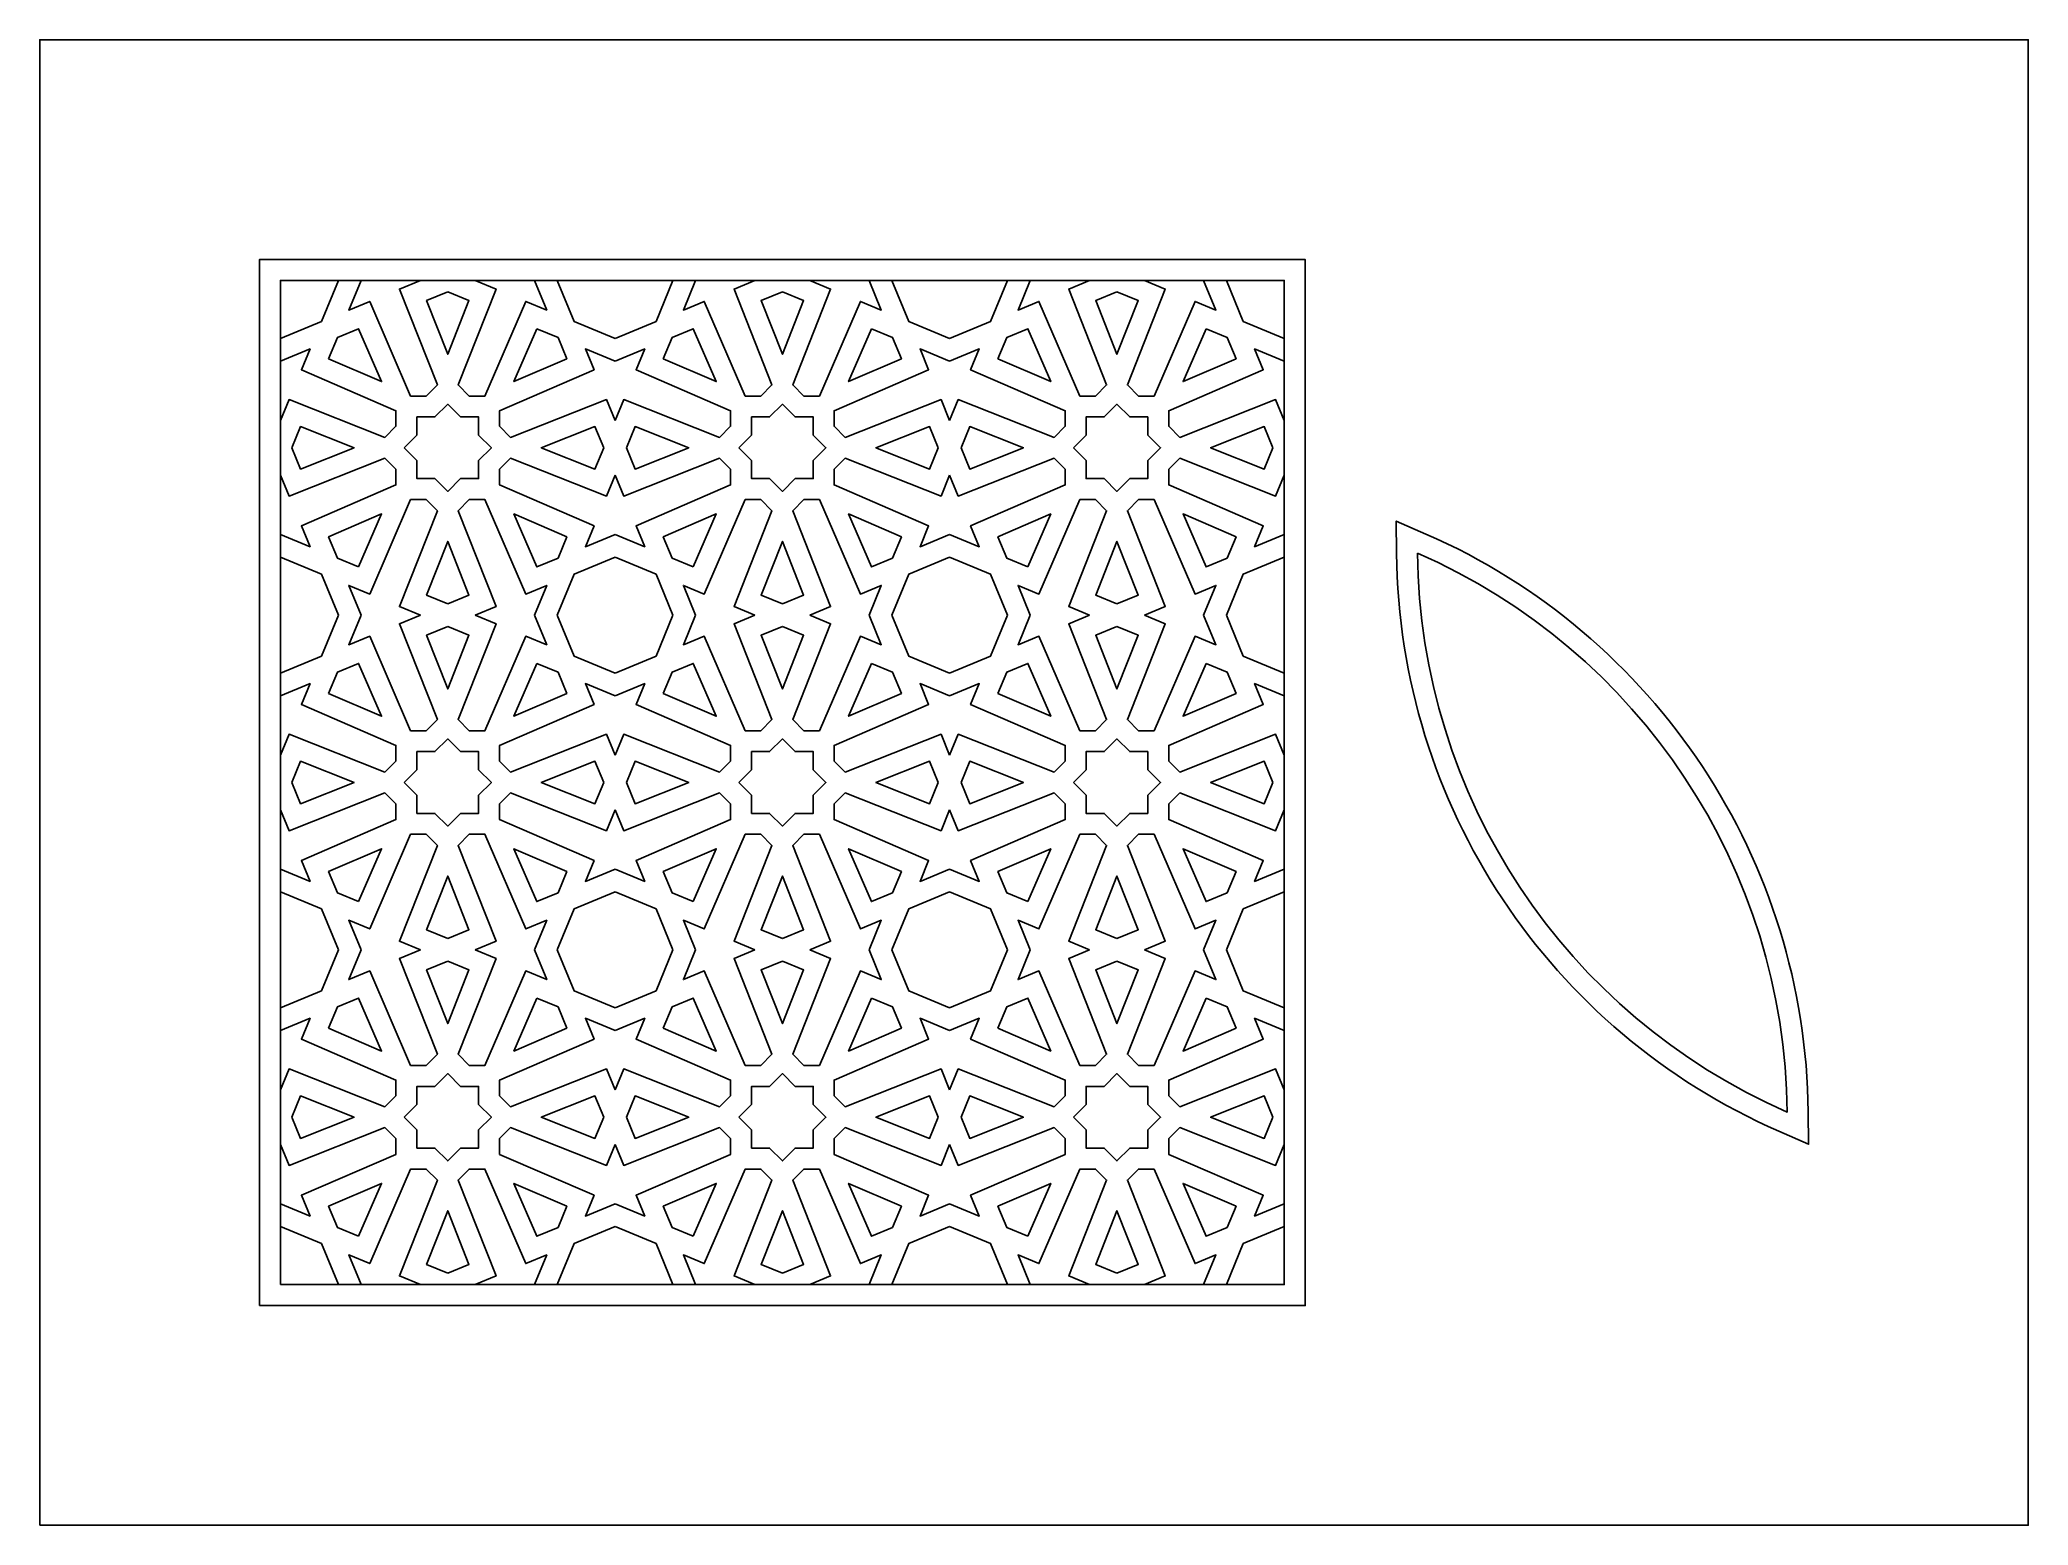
# Model space of a CAD drawing. Extents: x 1144 to 1597, y 1556 to 1894.
import ezdxf

# ---------------------------------------------------------------- set-up
doc = ezdxf.new("R2010")
doc.units = 0
doc.layers.add('LAYER_05', color=1, linetype='CONTINUOUS')

msp = doc.modelspace()

# ---------------------------------------------------------------- linework, layer by layer
at = {"layer": 'LAYER_05'}
for points in [[(1144.06, 1555.57), (1596.63, 1555.57), (1596.63, 1893.59), (1144.06, 1893.59)], [(1194.06, 1605.57), (1432.08, 1605.57), (1432.08, 1843.59), (1194.06, 1843.59)], [(1198.83, 1610.34), (1427.31, 1610.34), (1427.31, 1838.82), (1198.83, 1838.82)], [(1236.91, 1836.24), (1232.08, 1834.24), (1236.91, 1822.04), (1241.74, 1834.24)], [(1313.07, 1836.24), (1308.24, 1834.24), (1313.07, 1822.04), (1317.9, 1834.24)], [(1389.23, 1836.24), (1384.4, 1834.24), (1389.23, 1822.04), (1394.06, 1834.24)], [(1209.81, 1821.02), (1221.85, 1815.8), (1216.63, 1827.84), (1211.81, 1825.84)], [(1257.18, 1827.84), (1251.97, 1815.8), (1264.01, 1821.02), (1262.01, 1825.84)], [(1285.97, 1821.02), (1298.01, 1815.8), (1292.8, 1827.84), (1287.97, 1825.84)], [(1333.34, 1827.84), (1328.13, 1815.8), (1340.17, 1821.02), (1338.17, 1825.84)], [(1362.13, 1821.02), (1374.17, 1815.8), (1368.96, 1827.84), (1364.13, 1825.84)], [(1409.5, 1827.84), (1404.29, 1815.8), (1416.33, 1821.02), (1414.33, 1825.84)], [(1226.98, 1800.74), (1229.89, 1797.83), (1229.89, 1793.72), (1234, 1793.72), (1236.91, 1790.81), (1239.82, 1793.72), (1243.93, 1793.72), (1243.93, 1797.83), (1246.84, 1800.74), (1243.93, 1803.65), (1243.93, 1807.76), (1239.82, 1807.76), (1236.91, 1810.67), (1234, 1807.76), (1229.89, 1807.76), (1229.89, 1803.65)], [(1303.14, 1800.74), (1306.05, 1797.83), (1306.05, 1793.72), (1310.16, 1793.72), (1313.07, 1790.81), (1315.98, 1793.72), (1320.09, 1793.72), (1320.09, 1797.83), (1323, 1800.74), (1320.09, 1803.65), (1320.09, 1807.76), (1315.98, 1807.76), (1313.07, 1810.67), (1310.16, 1807.76), (1306.05, 1807.76), (1306.05, 1803.65)], [(1379.3, 1800.74), (1382.21, 1797.83), (1382.21, 1793.72), (1386.32, 1793.72), (1389.23, 1790.81), (1392.14, 1793.72), (1396.25, 1793.72), (1396.25, 1797.83), (1399.16, 1800.74), (1396.25, 1803.65), (1396.25, 1807.76), (1392.14, 1807.76), (1389.23, 1810.67), (1386.32, 1807.76), (1382.21, 1807.76), (1382.21, 1803.65)], [(1201.41, 1800.74), (1203.41, 1795.91), (1215.61, 1800.74), (1203.41, 1805.57)], [(1272.41, 1800.74), (1270.41, 1805.57), (1258.21, 1800.74), (1270.41, 1795.91)], [(1277.57, 1800.74), (1279.57, 1795.91), (1291.77, 1800.74), (1279.57, 1805.57)], [(1348.57, 1800.74), (1346.57, 1805.57), (1334.37, 1800.74), (1346.57, 1795.91)], [(1353.73, 1800.74), (1355.73, 1795.91), (1367.93, 1800.74), (1355.73, 1805.57)], [(1424.73, 1800.74), (1422.73, 1805.57), (1410.53, 1800.74), (1422.73, 1795.91)], [(1216.63, 1773.64), (1221.85, 1785.68), (1209.81, 1780.47), (1211.81, 1775.64)], [(1262.01, 1775.64), (1264.01, 1780.47), (1251.97, 1785.68), (1257.18, 1773.64)], [(1292.8, 1773.64), (1298.01, 1785.68), (1285.97, 1780.47), (1287.97, 1775.64)], [(1338.17, 1775.64), (1340.17, 1780.47), (1328.13, 1785.68), (1333.34, 1773.64)], [(1368.96, 1773.64), (1374.17, 1785.68), (1362.13, 1780.47), (1364.13, 1775.64)], [(1414.33, 1775.64), (1416.33, 1780.47), (1404.29, 1785.68), (1409.5, 1773.64)], [(1236.91, 1765.24), (1241.74, 1767.24), (1236.91, 1779.44), (1232.08, 1767.24)], [(1313.07, 1765.24), (1317.9, 1767.24), (1313.07, 1779.44), (1308.24, 1767.24)], [(1389.23, 1765.24), (1394.06, 1767.24), (1389.23, 1779.44), (1384.4, 1767.24)], [(1236.91, 1760.08), (1232.08, 1758.08), (1236.91, 1745.88), (1241.74, 1758.08)], [(1313.07, 1760.08), (1308.24, 1758.08), (1313.07, 1745.88), (1317.9, 1758.08)], [(1389.23, 1760.08), (1384.4, 1758.08), (1389.23, 1745.88), (1394.06, 1758.08)], [(1209.81, 1744.86), (1221.85, 1739.64), (1216.63, 1751.68), (1211.81, 1749.68)], [(1257.18, 1751.68), (1251.97, 1739.64), (1264.01, 1744.86), (1262.01, 1749.68)], [(1285.97, 1744.86), (1298.01, 1739.64), (1292.8, 1751.68), (1287.97, 1749.68)], [(1333.34, 1751.68), (1328.13, 1739.64), (1340.17, 1744.86), (1338.17, 1749.68)], [(1362.13, 1744.86), (1374.17, 1739.64), (1368.96, 1751.68), (1364.13, 1749.68)], [(1409.5, 1751.68), (1404.29, 1739.64), (1416.33, 1744.86), (1414.33, 1749.68)], [(1226.98, 1724.58), (1229.89, 1721.67), (1229.89, 1717.56), (1234, 1717.56), (1236.91, 1714.65), (1239.82, 1717.56), (1243.93, 1717.56), (1243.93, 1721.67), (1246.84, 1724.58), (1243.93, 1727.49), (1243.93, 1731.6), (1239.82, 1731.6), (1236.91, 1734.51), (1234, 1731.6), (1229.89, 1731.6), (1229.89, 1727.49)], [(1303.14, 1724.58), (1306.05, 1721.67), (1306.05, 1717.56), (1310.16, 1717.56), (1313.07, 1714.65), (1315.98, 1717.56), (1320.09, 1717.56), (1320.09, 1721.67), (1323, 1724.58), (1320.09, 1727.49), (1320.09, 1731.6), (1315.98, 1731.6), (1313.07, 1734.51), (1310.16, 1731.6), (1306.05, 1731.6), (1306.05, 1727.49)], [(1379.3, 1724.58), (1382.21, 1721.67), (1382.21, 1717.56), (1386.32, 1717.56), (1389.23, 1714.65), (1392.14, 1717.56), (1396.25, 1717.56), (1396.25, 1721.67), (1399.16, 1724.58), (1396.25, 1727.49), (1396.25, 1731.6), (1392.14, 1731.6), (1389.23, 1734.51), (1386.32, 1731.6), (1382.21, 1731.6), (1382.21, 1727.49)], [(1201.41, 1724.58), (1203.41, 1719.75), (1215.61, 1724.58), (1203.41, 1729.41)], [(1272.41, 1724.58), (1270.41, 1729.41), (1258.21, 1724.58), (1270.41, 1719.75)], [(1277.57, 1724.58), (1279.57, 1719.75), (1291.77, 1724.58), (1279.57, 1729.41)], [(1348.57, 1724.58), (1346.57, 1729.41), (1334.37, 1724.58), (1346.57, 1719.75)], [(1353.73, 1724.58), (1355.73, 1719.75), (1367.93, 1724.58), (1355.73, 1729.41)], [(1424.73, 1724.58), (1422.73, 1729.41), (1410.53, 1724.58), (1422.73, 1719.75)], [(1216.63, 1697.48), (1221.85, 1709.52), (1209.81, 1704.31), (1211.81, 1699.48)], [(1262.01, 1699.48), (1264.01, 1704.31), (1251.97, 1709.52), (1257.18, 1697.48)], [(1292.8, 1697.48), (1298.01, 1709.52), (1285.97, 1704.31), (1287.97, 1699.48)], [(1338.17, 1699.48), (1340.17, 1704.31), (1328.13, 1709.52), (1333.34, 1697.48)], [(1368.96, 1697.48), (1374.17, 1709.52), (1362.13, 1704.31), (1364.13, 1699.48)], [(1414.33, 1699.48), (1416.33, 1704.31), (1404.29, 1709.52), (1409.5, 1697.48)], [(1236.91, 1689.08), (1241.74, 1691.08), (1236.91, 1703.28), (1232.08, 1691.08)], [(1313.07, 1689.08), (1317.9, 1691.08), (1313.07, 1703.28), (1308.24, 1691.08)], [(1389.23, 1689.08), (1394.06, 1691.08), (1389.23, 1703.28), (1384.4, 1691.08)], [(1236.91, 1683.92), (1232.08, 1681.92), (1236.91, 1669.72), (1241.74, 1681.92)], [(1313.07, 1683.92), (1308.24, 1681.92), (1313.07, 1669.72), (1317.9, 1681.92)], [(1389.23, 1683.92), (1384.4, 1681.92), (1389.23, 1669.72), (1394.06, 1681.92)], [(1209.81, 1668.7), (1221.85, 1663.48), (1216.63, 1675.52), (1211.81, 1673.52)], [(1257.18, 1675.52), (1251.97, 1663.48), (1264.01, 1668.7), (1262.01, 1673.52)], [(1285.97, 1668.7), (1298.01, 1663.48), (1292.8, 1675.52), (1287.97, 1673.52)], [(1333.34, 1675.52), (1328.13, 1663.48), (1340.17, 1668.7), (1338.17, 1673.52)], [(1362.13, 1668.7), (1374.17, 1663.48), (1368.96, 1675.52), (1364.13, 1673.52)], [(1409.5, 1675.52), (1404.29, 1663.48), (1416.33, 1668.7), (1414.33, 1673.52)], [(1226.98, 1648.42), (1229.89, 1645.51), (1229.89, 1641.4), (1234, 1641.4), (1236.91, 1638.49), (1239.82, 1641.4), (1243.93, 1641.4), (1243.93, 1645.51), (1246.84, 1648.42), (1243.93, 1651.33), (1243.93, 1655.44), (1239.82, 1655.44), (1236.91, 1658.35), (1234, 1655.44), (1229.89, 1655.44), (1229.89, 1651.33)], [(1303.14, 1648.42), (1306.05, 1645.51), (1306.05, 1641.4), (1310.16, 1641.4), (1313.07, 1638.49), (1315.98, 1641.4), (1320.09, 1641.4), (1320.09, 1645.51), (1323, 1648.42), (1320.09, 1651.33), (1320.09, 1655.44), (1315.98, 1655.44), (1313.07, 1658.35), (1310.16, 1655.44), (1306.05, 1655.44), (1306.05, 1651.33)], [(1379.3, 1648.42), (1382.21, 1645.51), (1382.21, 1641.4), (1386.32, 1641.4), (1389.23, 1638.49), (1392.14, 1641.4), (1396.25, 1641.4), (1396.25, 1645.51), (1399.16, 1648.42), (1396.25, 1651.33), (1396.25, 1655.44), (1392.14, 1655.44), (1389.23, 1658.35), (1386.32, 1655.44), (1382.21, 1655.44), (1382.21, 1651.33)], [(1201.41, 1648.42), (1203.41, 1643.59), (1215.61, 1648.42), (1203.41, 1653.25)], [(1272.41, 1648.42), (1270.41, 1653.25), (1258.21, 1648.42), (1270.41, 1643.59)], [(1277.57, 1648.42), (1279.57, 1643.59), (1291.77, 1648.42), (1279.57, 1653.25)], [(1348.57, 1648.42), (1346.57, 1653.25), (1334.37, 1648.42), (1346.57, 1643.59)], [(1353.73, 1648.42), (1355.73, 1643.59), (1367.93, 1648.42), (1355.73, 1653.25)], [(1424.73, 1648.42), (1422.73, 1653.25), (1410.53, 1648.42), (1422.73, 1643.59)], [(1216.63, 1621.32), (1221.85, 1633.36), (1209.81, 1628.15), (1211.81, 1623.32)], [(1262.01, 1623.32), (1264.01, 1628.15), (1251.97, 1633.36), (1257.18, 1621.32)], [(1292.8, 1621.32), (1298.01, 1633.36), (1285.97, 1628.15), (1287.97, 1623.32)], [(1338.17, 1623.32), (1340.17, 1628.15), (1328.13, 1633.36), (1333.34, 1621.32)], [(1368.96, 1621.32), (1374.17, 1633.36), (1362.13, 1628.15), (1364.13, 1623.32)], [(1414.33, 1623.32), (1416.33, 1628.15), (1404.29, 1633.36), (1409.5, 1621.32)], [(1236.91, 1612.92), (1241.74, 1614.92), (1236.91, 1627.12), (1232.08, 1614.92)], [(1313.07, 1612.92), (1317.9, 1614.92), (1313.07, 1627.12), (1308.24, 1614.92)], [(1389.23, 1612.92), (1394.06, 1614.92), (1389.23, 1627.12), (1384.4, 1614.92)]]:
    msp.add_lwpolyline(points, close=True, dxfattribs=at)
for points in [[(1198.83, 1825.63), (1208.16, 1829.49), (1212.02, 1838.82)], [(1230.68, 1838.82), (1225.92, 1836.85), (1234.55, 1815.05), (1232.03, 1812.53), (1228.46, 1812.53), (1219.15, 1834.05), (1214.39, 1832.07), (1217.18, 1838.82)], [(1256.64, 1838.82), (1259.43, 1832.07), (1254.67, 1834.05), (1245.36, 1812.53), (1241.79, 1812.53), (1239.27, 1815.05), (1247.9, 1836.85), (1243.14, 1838.82)], [(1261.8, 1838.82), (1265.66, 1829.49), (1274.99, 1825.63)], [(1274.99, 1825.63), (1284.32, 1829.49), (1288.18, 1838.82)], [(1306.84, 1838.82), (1302.08, 1836.85), (1310.71, 1815.05), (1308.19, 1812.53), (1304.62, 1812.53), (1295.31, 1834.05), (1290.55, 1832.07), (1293.34, 1838.82)], [(1332.8, 1838.82), (1335.59, 1832.07), (1330.83, 1834.05), (1321.52, 1812.53), (1317.95, 1812.53), (1315.43, 1815.05), (1324.06, 1836.85), (1319.3, 1838.82)], [(1337.96, 1838.82), (1341.82, 1829.49), (1351.15, 1825.63)], [(1351.15, 1825.63), (1360.48, 1829.49), (1364.34, 1838.82)], [(1383, 1838.82), (1378.24, 1836.85), (1386.87, 1815.05), (1384.35, 1812.53), (1380.78, 1812.53), (1371.47, 1834.05), (1366.71, 1832.07), (1369.5, 1838.82)], [(1408.96, 1838.82), (1411.75, 1832.07), (1406.99, 1834.05), (1397.68, 1812.53), (1394.11, 1812.53), (1391.59, 1815.05), (1400.22, 1836.85), (1395.46, 1838.82)], [(1414.12, 1838.82), (1417.98, 1829.49), (1427.31, 1825.63)], [(1198.83, 1820.47), (1205.58, 1823.26), (1203.61, 1818.5), (1225.12, 1809.19), (1225.12, 1805.63), (1222.6, 1803.1), (1200.8, 1811.73), (1198.83, 1806.97)], [(1274.99, 1806.97), (1273.02, 1811.73), (1251.22, 1803.1), (1248.7, 1805.63), (1248.7, 1809.19), (1270.21, 1818.5), (1268.24, 1823.26), (1274.99, 1820.47)], [(1274.99, 1820.47), (1281.74, 1823.26), (1279.77, 1818.5), (1301.28, 1809.19), (1301.28, 1805.63), (1298.76, 1803.1), (1276.96, 1811.73), (1274.99, 1806.97)], [(1351.15, 1806.97), (1349.18, 1811.73), (1327.38, 1803.1), (1324.86, 1805.63), (1324.86, 1809.19), (1346.37, 1818.5), (1344.4, 1823.26), (1351.15, 1820.47)], [(1351.15, 1820.47), (1357.9, 1823.26), (1355.93, 1818.5), (1377.44, 1809.19), (1377.44, 1805.63), (1374.92, 1803.1), (1353.12, 1811.73), (1351.15, 1806.97)], [(1427.31, 1806.97), (1425.34, 1811.73), (1403.54, 1803.1), (1401.02, 1805.63), (1401.02, 1809.19), (1422.53, 1818.5), (1420.56, 1823.26), (1427.31, 1820.47)], [(1198.83, 1794.51), (1200.8, 1789.75), (1222.6, 1798.38), (1225.12, 1795.86), (1225.12, 1792.29), (1203.61, 1782.98), (1205.58, 1778.22), (1198.83, 1781.02)], [(1274.99, 1781.02), (1268.24, 1778.22), (1270.21, 1782.98), (1248.7, 1792.29), (1248.7, 1795.86), (1251.22, 1798.38), (1273.02, 1789.75), (1274.99, 1794.51)], [(1274.99, 1794.51), (1276.96, 1789.75), (1298.76, 1798.38), (1301.28, 1795.86), (1301.28, 1792.29), (1279.77, 1782.98), (1281.74, 1778.22), (1274.99, 1781.02)], [(1351.15, 1781.02), (1344.4, 1778.22), (1346.37, 1782.98), (1324.86, 1792.29), (1324.86, 1795.86), (1327.38, 1798.38), (1349.18, 1789.75), (1351.15, 1794.51)], [(1351.15, 1794.51), (1353.12, 1789.75), (1374.92, 1798.38), (1377.44, 1795.86), (1377.44, 1792.29), (1355.93, 1782.98), (1357.9, 1778.22), (1351.15, 1781.02)], [(1427.31, 1781.02), (1420.56, 1778.22), (1422.53, 1782.98), (1401.02, 1792.29), (1401.02, 1795.86), (1403.54, 1798.38), (1425.34, 1789.75), (1427.31, 1794.51)], [(1217.18, 1762.66), (1214.39, 1769.41), (1219.15, 1767.44), (1228.46, 1788.95), (1232.03, 1788.95), (1234.55, 1786.43), (1225.92, 1764.63), (1230.68, 1762.66)], [(1243.14, 1762.66), (1247.9, 1764.63), (1239.27, 1786.43), (1241.79, 1788.95), (1245.36, 1788.95), (1254.67, 1767.44), (1259.43, 1769.41), (1256.64, 1762.66)], [(1293.34, 1762.66), (1290.55, 1769.41), (1295.31, 1767.44), (1304.62, 1788.95), (1308.19, 1788.95), (1310.71, 1786.43), (1302.08, 1764.63), (1306.84, 1762.66)], [(1319.3, 1762.66), (1324.06, 1764.63), (1315.43, 1786.43), (1317.95, 1788.95), (1321.52, 1788.95), (1330.83, 1767.44), (1335.59, 1769.41), (1332.8, 1762.66)], [(1369.5, 1762.66), (1366.71, 1769.41), (1371.47, 1767.44), (1380.78, 1788.95), (1384.35, 1788.95), (1386.87, 1786.43), (1378.24, 1764.63), (1383, 1762.66)], [(1395.46, 1762.66), (1400.22, 1764.63), (1391.59, 1786.43), (1394.11, 1788.95), (1397.68, 1788.95), (1406.99, 1767.44), (1411.75, 1769.41), (1408.96, 1762.66)], [(1212.02, 1762.66), (1208.16, 1771.99), (1198.83, 1775.86)], [(1274.99, 1775.86), (1265.66, 1771.99), (1261.8, 1762.66)], [(1288.18, 1762.66), (1284.32, 1771.99), (1274.99, 1775.86)], [(1351.15, 1775.86), (1341.82, 1771.99), (1337.96, 1762.66)], [(1364.34, 1762.66), (1360.48, 1771.99), (1351.15, 1775.86)], [(1427.31, 1775.86), (1417.98, 1771.99), (1414.12, 1762.66)], [(1198.83, 1749.47), (1208.16, 1753.33), (1212.02, 1762.66)], [(1230.68, 1762.66), (1225.92, 1760.69), (1234.55, 1738.89), (1232.03, 1736.37), (1228.46, 1736.37), (1219.15, 1757.88), (1214.39, 1755.91), (1217.18, 1762.66)], [(1256.64, 1762.66), (1259.43, 1755.91), (1254.67, 1757.88), (1245.36, 1736.37), (1241.79, 1736.37), (1239.27, 1738.89), (1247.9, 1760.69), (1243.14, 1762.66)], [(1261.8, 1762.66), (1265.66, 1753.33), (1274.99, 1749.47)], [(1274.99, 1749.47), (1284.32, 1753.33), (1288.18, 1762.66)], [(1306.84, 1762.66), (1302.08, 1760.69), (1310.71, 1738.89), (1308.19, 1736.37), (1304.62, 1736.37), (1295.31, 1757.88), (1290.55, 1755.91), (1293.34, 1762.66)], [(1332.8, 1762.66), (1335.59, 1755.91), (1330.83, 1757.88), (1321.52, 1736.37), (1317.95, 1736.37), (1315.43, 1738.89), (1324.06, 1760.69), (1319.3, 1762.66)], [(1337.96, 1762.66), (1341.82, 1753.33), (1351.15, 1749.47)], [(1351.15, 1749.47), (1360.48, 1753.33), (1364.34, 1762.66)], [(1383, 1762.66), (1378.24, 1760.69), (1386.87, 1738.89), (1384.35, 1736.37), (1380.78, 1736.37), (1371.47, 1757.88), (1366.71, 1755.91), (1369.5, 1762.66)], [(1408.96, 1762.66), (1411.75, 1755.91), (1406.99, 1757.88), (1397.68, 1736.37), (1394.11, 1736.37), (1391.59, 1738.89), (1400.22, 1760.69), (1395.46, 1762.66)], [(1414.12, 1762.66), (1417.98, 1753.33), (1427.31, 1749.47)], [(1198.83, 1744.31), (1205.58, 1747.1), (1203.61, 1742.34), (1225.12, 1733.03), (1225.12, 1729.47), (1222.6, 1726.94), (1200.8, 1735.57), (1198.83, 1730.81)], [(1274.99, 1730.81), (1273.02, 1735.57), (1251.22, 1726.94), (1248.7, 1729.47), (1248.7, 1733.03), (1270.21, 1742.34), (1268.24, 1747.1), (1274.99, 1744.31)], [(1274.99, 1744.31), (1281.74, 1747.1), (1279.77, 1742.34), (1301.28, 1733.03), (1301.28, 1729.47), (1298.76, 1726.94), (1276.96, 1735.57), (1274.99, 1730.81)], [(1351.15, 1730.81), (1349.18, 1735.57), (1327.38, 1726.94), (1324.86, 1729.47), (1324.86, 1733.03), (1346.37, 1742.34), (1344.4, 1747.1), (1351.15, 1744.31)], [(1351.15, 1744.31), (1357.9, 1747.1), (1355.93, 1742.34), (1377.44, 1733.03), (1377.44, 1729.47), (1374.92, 1726.94), (1353.12, 1735.57), (1351.15, 1730.81)], [(1427.31, 1730.81), (1425.34, 1735.57), (1403.54, 1726.94), (1401.02, 1729.47), (1401.02, 1733.03), (1422.53, 1742.34), (1420.56, 1747.1), (1427.31, 1744.31)], [(1198.83, 1718.35), (1200.8, 1713.59), (1222.6, 1722.22), (1225.12, 1719.7), (1225.12, 1716.13), (1203.61, 1706.82), (1205.58, 1702.06), (1198.83, 1704.86)], [(1274.99, 1704.86), (1268.24, 1702.06), (1270.21, 1706.82), (1248.7, 1716.13), (1248.7, 1719.7), (1251.22, 1722.22), (1273.02, 1713.59), (1274.99, 1718.35)], [(1274.99, 1718.35), (1276.96, 1713.59), (1298.76, 1722.22), (1301.28, 1719.7), (1301.28, 1716.13), (1279.77, 1706.82), (1281.74, 1702.06), (1274.99, 1704.86)], [(1351.15, 1704.86), (1344.4, 1702.06), (1346.37, 1706.82), (1324.86, 1716.13), (1324.86, 1719.7), (1327.38, 1722.22), (1349.18, 1713.59), (1351.15, 1718.35)], [(1351.15, 1718.35), (1353.12, 1713.59), (1374.92, 1722.22), (1377.44, 1719.7), (1377.44, 1716.13), (1355.93, 1706.82), (1357.9, 1702.06), (1351.15, 1704.86)], [(1427.31, 1704.86), (1420.56, 1702.06), (1422.53, 1706.82), (1401.02, 1716.13), (1401.02, 1719.7), (1403.54, 1722.22), (1425.34, 1713.59), (1427.31, 1718.35)], [(1217.18, 1686.5), (1214.39, 1693.25), (1219.15, 1691.28), (1228.46, 1712.79), (1232.03, 1712.79), (1234.55, 1710.27), (1225.92, 1688.47), (1230.68, 1686.5)], [(1243.14, 1686.5), (1247.9, 1688.47), (1239.27, 1710.27), (1241.79, 1712.79), (1245.36, 1712.79), (1254.67, 1691.28), (1259.43, 1693.25), (1256.64, 1686.5)], [(1293.34, 1686.5), (1290.55, 1693.25), (1295.31, 1691.28), (1304.62, 1712.79), (1308.19, 1712.79), (1310.71, 1710.27), (1302.08, 1688.47), (1306.84, 1686.5)], [(1319.3, 1686.5), (1324.06, 1688.47), (1315.43, 1710.27), (1317.95, 1712.79), (1321.52, 1712.79), (1330.83, 1691.28), (1335.59, 1693.25), (1332.8, 1686.5)], [(1369.5, 1686.5), (1366.71, 1693.25), (1371.47, 1691.28), (1380.78, 1712.79), (1384.35, 1712.79), (1386.87, 1710.27), (1378.24, 1688.47), (1383, 1686.5)], [(1395.46, 1686.5), (1400.22, 1688.47), (1391.59, 1710.27), (1394.11, 1712.79), (1397.68, 1712.79), (1406.99, 1691.28), (1411.75, 1693.25), (1408.96, 1686.5)], [(1212.02, 1686.5), (1208.16, 1695.83), (1198.83, 1699.69)], [(1274.99, 1699.69), (1265.66, 1695.83), (1261.8, 1686.5)], [(1288.18, 1686.5), (1284.32, 1695.83), (1274.99, 1699.69)], [(1351.15, 1699.69), (1341.82, 1695.83), (1337.96, 1686.5)], [(1364.34, 1686.5), (1360.48, 1695.83), (1351.15, 1699.69)], [(1427.31, 1699.69), (1417.98, 1695.83), (1414.12, 1686.5)], [(1198.83, 1673.31), (1208.16, 1677.17), (1212.02, 1686.5)], [(1230.68, 1686.5), (1225.92, 1684.53), (1234.55, 1662.73), (1232.03, 1660.21), (1228.46, 1660.21), (1219.15, 1681.72), (1214.39, 1679.75), (1217.18, 1686.5)], [(1256.64, 1686.5), (1259.43, 1679.75), (1254.67, 1681.72), (1245.36, 1660.21), (1241.79, 1660.21), (1239.27, 1662.73), (1247.9, 1684.53), (1243.14, 1686.5)], [(1261.8, 1686.5), (1265.66, 1677.17), (1274.99, 1673.31)], [(1274.99, 1673.31), (1284.32, 1677.17), (1288.18, 1686.5)], [(1306.84, 1686.5), (1302.08, 1684.53), (1310.71, 1662.73), (1308.19, 1660.21), (1304.62, 1660.21), (1295.31, 1681.72), (1290.55, 1679.75), (1293.34, 1686.5)], [(1332.8, 1686.5), (1335.59, 1679.75), (1330.83, 1681.72), (1321.52, 1660.21), (1317.95, 1660.21), (1315.43, 1662.73), (1324.06, 1684.53), (1319.3, 1686.5)], [(1337.96, 1686.5), (1341.82, 1677.17), (1351.15, 1673.31)], [(1351.15, 1673.31), (1360.48, 1677.17), (1364.34, 1686.5)], [(1383, 1686.5), (1378.24, 1684.53), (1386.87, 1662.73), (1384.35, 1660.21), (1380.78, 1660.21), (1371.47, 1681.72), (1366.71, 1679.75), (1369.5, 1686.5)], [(1408.96, 1686.5), (1411.75, 1679.75), (1406.99, 1681.72), (1397.68, 1660.21), (1394.11, 1660.21), (1391.59, 1662.73), (1400.22, 1684.53), (1395.46, 1686.5)], [(1414.12, 1686.5), (1417.98, 1677.17), (1427.31, 1673.31)], [(1198.83, 1668.15), (1205.58, 1670.94), (1203.61, 1666.18), (1225.12, 1656.87), (1225.12, 1653.3), (1222.6, 1650.78), (1200.8, 1659.41), (1198.83, 1654.65)], [(1274.99, 1654.65), (1273.02, 1659.41), (1251.22, 1650.78), (1248.7, 1653.3), (1248.7, 1656.87), (1270.21, 1666.18), (1268.24, 1670.94), (1274.99, 1668.15)], [(1274.99, 1668.15), (1281.74, 1670.94), (1279.77, 1666.18), (1301.28, 1656.87), (1301.28, 1653.3), (1298.76, 1650.78), (1276.96, 1659.41), (1274.99, 1654.65)], [(1351.15, 1654.65), (1349.18, 1659.41), (1327.38, 1650.78), (1324.86, 1653.3), (1324.86, 1656.87), (1346.37, 1666.18), (1344.4, 1670.94), (1351.15, 1668.15)], [(1351.15, 1668.15), (1357.9, 1670.94), (1355.93, 1666.18), (1377.44, 1656.87), (1377.44, 1653.3), (1374.92, 1650.78), (1353.12, 1659.41), (1351.15, 1654.65)], [(1427.31, 1654.65), (1425.34, 1659.41), (1403.54, 1650.78), (1401.02, 1653.3), (1401.02, 1656.87), (1422.53, 1666.18), (1420.56, 1670.94), (1427.31, 1668.15)], [(1198.83, 1642.19), (1200.8, 1637.43), (1222.6, 1646.06), (1225.12, 1643.54), (1225.12, 1639.97), (1203.61, 1630.66), (1205.58, 1625.9), (1198.83, 1628.69)], [(1274.99, 1628.69), (1268.24, 1625.9), (1270.21, 1630.66), (1248.7, 1639.97), (1248.7, 1643.54), (1251.22, 1646.06), (1273.02, 1637.43), (1274.99, 1642.19)], [(1274.99, 1642.19), (1276.96, 1637.43), (1298.76, 1646.06), (1301.28, 1643.54), (1301.28, 1639.97), (1279.77, 1630.66), (1281.74, 1625.9), (1274.99, 1628.69)], [(1351.15, 1628.69), (1344.4, 1625.9), (1346.37, 1630.66), (1324.86, 1639.97), (1324.86, 1643.54), (1327.38, 1646.06), (1349.18, 1637.43), (1351.15, 1642.19)], [(1351.15, 1642.19), (1353.12, 1637.43), (1374.92, 1646.06), (1377.44, 1643.54), (1377.44, 1639.97), (1355.93, 1630.66), (1357.9, 1625.9), (1351.15, 1628.69)], [(1427.31, 1628.69), (1420.56, 1625.9), (1422.53, 1630.66), (1401.02, 1639.97), (1401.02, 1643.54), (1403.54, 1646.06), (1425.34, 1637.43), (1427.31, 1642.19)], [(1217.18, 1610.34), (1214.39, 1617.09), (1219.15, 1615.12), (1228.46, 1636.63), (1232.03, 1636.63), (1234.55, 1634.11), (1225.92, 1612.31), (1230.68, 1610.34)], [(1243.14, 1610.34), (1247.9, 1612.31), (1239.27, 1634.11), (1241.79, 1636.63), (1245.36, 1636.63), (1254.67, 1615.12), (1259.43, 1617.09), (1256.64, 1610.34)], [(1293.34, 1610.34), (1290.55, 1617.09), (1295.31, 1615.12), (1304.62, 1636.63), (1308.19, 1636.63), (1310.71, 1634.11), (1302.08, 1612.31), (1306.84, 1610.34)], [(1319.3, 1610.34), (1324.06, 1612.31), (1315.43, 1634.11), (1317.95, 1636.63), (1321.52, 1636.63), (1330.83, 1615.12), (1335.59, 1617.09), (1332.8, 1610.34)], [(1369.5, 1610.34), (1366.71, 1617.09), (1371.47, 1615.12), (1380.78, 1636.63), (1384.35, 1636.63), (1386.87, 1634.11), (1378.24, 1612.31), (1383, 1610.34)], [(1395.46, 1610.34), (1400.22, 1612.31), (1391.59, 1634.11), (1394.11, 1636.63), (1397.68, 1636.63), (1406.99, 1615.12), (1411.75, 1617.09), (1408.96, 1610.34)], [(1212.02, 1610.34), (1208.16, 1619.67), (1198.83, 1623.53)], [(1274.99, 1623.53), (1265.66, 1619.67), (1261.8, 1610.34)], [(1288.18, 1610.34), (1284.32, 1619.67), (1274.99, 1623.53)], [(1351.15, 1623.53), (1341.82, 1619.67), (1337.96, 1610.34)], [(1364.34, 1610.34), (1360.48, 1619.67), (1351.15, 1623.53)], [(1427.31, 1623.53), (1417.98, 1619.67), (1414.12, 1610.34)]]:
    msp.add_lwpolyline(points, dxfattribs=at)
for points in [[(1459.53, 1781.12, -0.29536), (1546.55, 1649.64), (1546.63, 1642.27), (1539.88, 1645.22, -0.29536), (1452.85, 1776.71), (1452.78, 1784.07)], [(1457.62, 1776.76, -0.29536), (1541.79, 1649.59, -0.29536)]]:
    msp.add_lwpolyline(points, format="xyb", close=True, dxfattribs=at)

doc.saveas('drawing.dxf')
